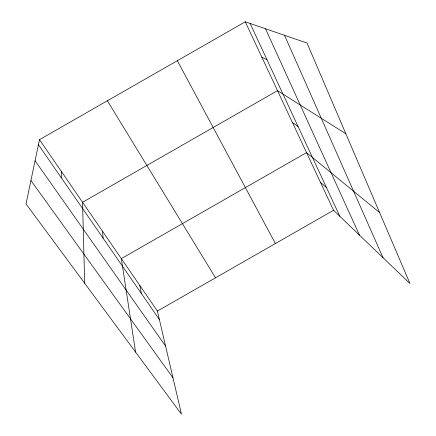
<?xml version="1.0" encoding="UTF-8"?>
<svg xmlns="http://www.w3.org/2000/svg" width="436" height="436" viewBox="0 0 436 436"><rect width="100%" height="100%" fill="white"/><g stroke="black" fill="none" stroke-linecap="round" stroke-linejoin="round"><path stroke-width="0.65" d="M61.193 177.621L61.607 171.811M39.485 139.662L26.018 203.928L181.48 414.2L157.407 311.053L39.485 139.662L245.266 21.8L307.02 43.028L409.982 283.553L333.551 210.283L245.266 21.8M157.407 311.053L333.551 210.283M261.829 57.16L267.012 59.77M345.873 133.787L277.519 90.655L82.562 202.271L84.671 283.264M292.403 122.434L298.12 126.631M379.598 212.566L306.541 152.616L121.328 258.613L135.591 352.135M320.384 182.177L326.515 187.665M30.923 180.52L172.994 377.849M35.065 160.742L165.576 346.064M38.428 144.714L159.391 319.555M107.365 100.781L215.515 277.808M177.332 60.708L275.405 243.55M250.122 23.468L339.851 216.321M265.519 28.76L359.493 235.151M284.528 35.294L383.048 257.731M139.82 285.493L141.417 293.57M102.444 231.162L103.13 238.236"/></g></svg>
